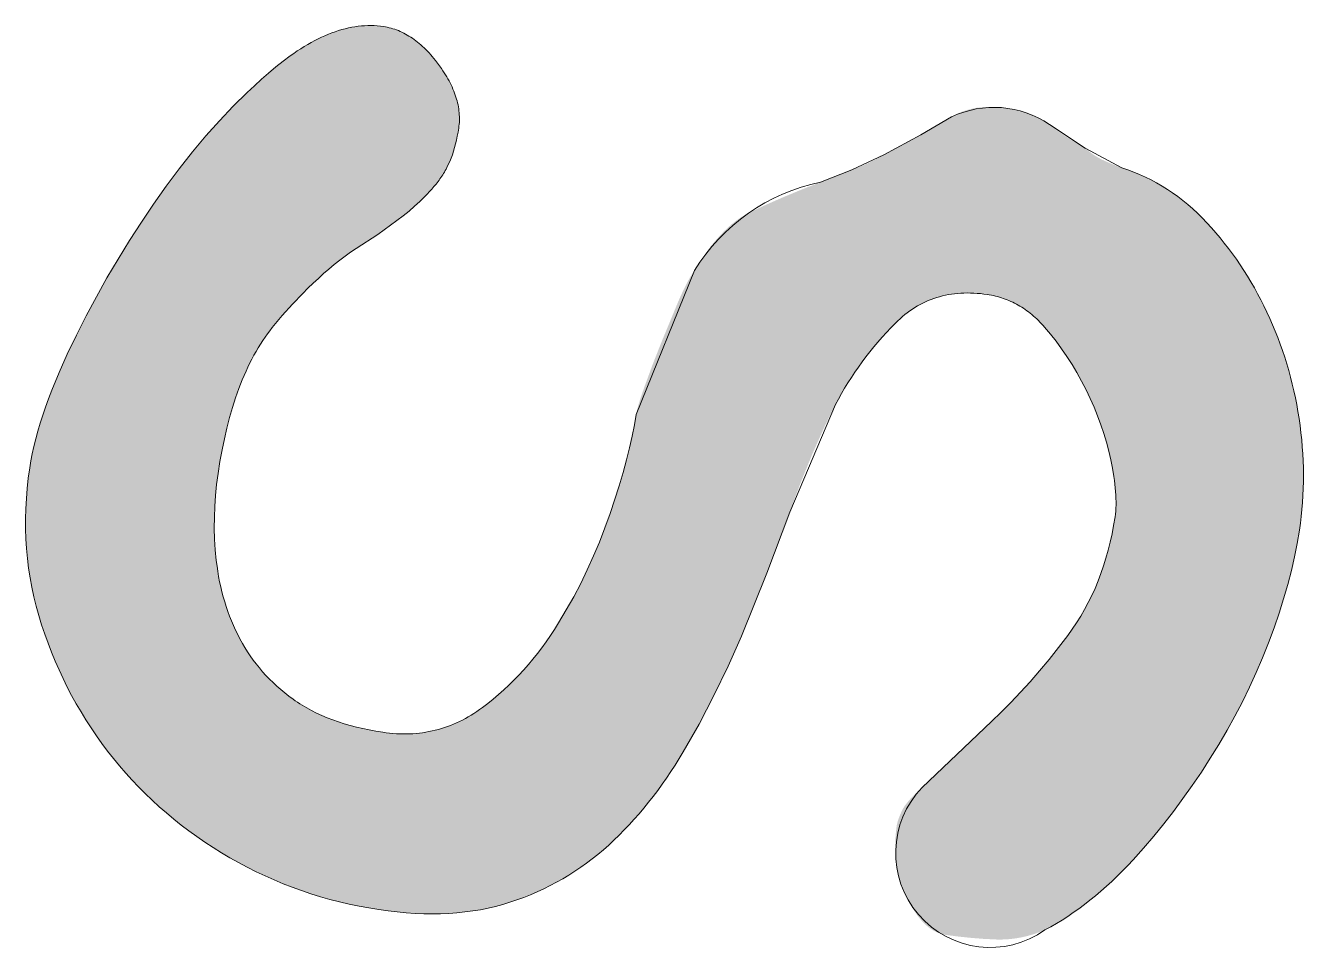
# Model space of a CAD drawing. Header units: millimetres. Extents: x 0 to 505, y 0 to 432.
# Drawn here: x 314.89 to 320.37, y 91.38 to 95.34 of the extents above; entities that cross this region are included whole.
import ezdxf

# ---------------------------------------------------------------- set-up
doc = ezdxf.new("R2010")
doc.units = ezdxf.units.MM
doc.header["$MEASUREMENT"] = 0
doc.layers.add('DEFAULT', color=4, linetype='Continuous')

msp = doc.modelspace()

# ---------------------------------------------------------------- hatches: boundary and pattern name
at = {"layer": 'DEFAULT', "extrusion": (0, 0, -1)}
msp.add_hatch(color=7, dxfattribs=at).paths.add_polyline_path([(-315.7668, 91.7675), (-315.7302, 91.7892), (-315.6944, 91.8116), (-315.6592, 91.8346), (-315.6248, 91.8583), (-315.5911, 91.8826), (-315.5581, 91.9076), (-315.5259, 91.9332), (-315.4943, 91.9595), (-315.4634, 91.9864), (-315.4333, 92.014), (-315.4039, 92.0423), (-315.3751, 92.0711), (-315.3471, 92.1007), (-315.3198, 92.1308), (-315.2932, 92.1617), (-315.2673, 92.1931), (-315.2422, 92.2252), (-315.2178, 92.2578), (-315.1942, 92.2909), (-315.1714, 92.3244), (-315.1494, 92.3585), (-315.1282, 92.393), (-315.1078, 92.4281), (-315.0881, 92.4636), (-315.0692, 92.4996), (-315.0512, 92.5361), (-315.0339, 92.5731), (-315.0173, 92.6107), (-315.0016, 92.6487), (-314.9867, 92.6872), (-314.9725, 92.7262), (-314.9591, 92.7656), (-314.9468, 92.8056), (-314.9356, 92.8458), (-314.9257, 92.8863), (-314.917, 92.9271), (-314.9096, 92.9682), (-314.9033, 93.0095), (-314.8983, 93.0512), (-314.8945, 93.0931), (-314.8919, 93.1354), (-314.8906, 93.1779), (-314.8904, 93.2207), (-314.8916, 93.2638), (-314.8939, 93.3073), (-314.8974, 93.351), (-314.9022, 93.395), (-314.9082, 93.4393), (-314.9132, 93.4692), (-314.9191, 93.5), (-314.926, 93.5314), (-314.934, 93.5636), (-314.943, 93.5966), (-314.9529, 93.6303), (-314.9639, 93.6648), (-314.9759, 93.7), (-314.9889, 93.736), (-315.0029, 93.7727), (-315.034, 93.8483), (-315.0691, 93.927), (-315.1082, 94.0086), (-315.1502, 94.0914), (-315.194, 94.1734), (-315.2396, 94.2545), (-315.2869, 94.3347), (-315.3361, 94.4141), (-315.387, 94.4927), (-315.4397, 94.5703), (-315.4941, 94.6471), (-315.5498, 94.7221), (-315.6064, 94.7939), (-315.6638, 94.8625), (-315.7221, 94.928), (-315.7813, 94.9903), (-315.8413, 95.0494), (-315.8716, 95.0778), (-315.9021, 95.1054), (-315.9329, 95.1322), (-315.9638, 95.1583), (-315.9948, 95.183), (-316.0254, 95.2059), (-316.0406, 95.2166), (-316.0558, 95.2269), (-316.0709, 95.2367), (-316.0859, 95.2461), (-316.1008, 95.255), (-316.1157, 95.2634), (-316.1305, 95.2714), (-316.1453, 95.2789), (-316.1599, 95.2859), (-316.1745, 95.2925), (-316.1891, 95.2986), (-316.2035, 95.3043), (-316.2179, 95.3095), (-316.2323, 95.3142), (-316.2465, 95.3184), (-316.2607, 95.3222), (-316.2748, 95.3256), (-316.2889, 95.3284), (-316.3028, 95.3309), (-316.3167, 95.3328), (-316.3306, 95.3343), (-316.3444, 95.3353), (-316.3581, 95.3359), (-316.3717, 95.336), (-316.3852, 95.3356), (-316.3987, 95.3348), (-316.4122, 95.3335), (-316.4255, 95.3317), (-316.4336, 95.3304), (-316.4417, 95.3288), (-316.4497, 95.3269), (-316.4576, 95.3249), (-316.4656, 95.3225), (-316.4734, 95.32), (-316.4813, 95.3172), (-316.489, 95.3142), (-316.4968, 95.3109), (-316.5045, 95.3074), (-316.5121, 95.3036), (-316.5197, 95.2996), (-316.5272, 95.2954), (-316.5347, 95.2909), (-316.5422, 95.2862), (-316.5496, 95.2813), (-316.5569, 95.2761), (-316.5642, 95.2706), (-316.5715, 95.2649), (-316.5787, 95.259), (-316.5859, 95.2529), (-316.593, 95.2465), (-316.6001, 95.2398), (-316.6071, 95.2329), (-316.6141, 95.2258), (-316.621, 95.2185), (-316.6279, 95.2109), (-316.6347, 95.203), (-316.6415, 95.1949), (-316.6482, 95.1866), (-316.6616, 95.1692), (-316.6743, 95.1514), (-316.6803, 95.1425), (-316.6861, 95.1337), (-316.6916, 95.1249), (-316.6969, 95.1161), (-316.7019, 95.1073), (-316.7067, 95.0986), (-316.7112, 95.0899), (-316.7155, 95.0812), (-316.7196, 95.0725), (-316.7234, 95.0639), (-316.7269, 95.0553), (-316.7303, 95.0467), (-316.7333, 95.0381), (-316.7362, 95.0296), (-316.7387, 95.021), (-316.7411, 95.0125), (-316.7432, 95.0041), (-316.745, 94.9956), (-316.7466, 94.9872), (-316.748, 94.9788), (-316.7491, 94.9704), (-316.7499, 94.9621), (-316.7505, 94.9538), (-316.7509, 94.9455), (-316.7511, 94.9372), (-316.7509, 94.9289), (-316.7506, 94.9207), (-316.75, 94.9125), (-316.7491, 94.9043), (-316.7481, 94.8961), (-316.7452, 94.8786), (-316.742, 94.8614), (-316.7385, 94.8448), (-316.7345, 94.8285), (-316.7303, 94.8127), (-316.7256, 94.7973), (-316.7206, 94.7823), (-316.7152, 94.7678), (-316.7095, 94.7537), (-316.7034, 94.7401), (-316.697, 94.7268), (-316.6936, 94.7204), (-316.6902, 94.714), (-316.6866, 94.7078), (-316.683, 94.7017), (-316.6793, 94.6956), (-316.6755, 94.6897), (-316.6716, 94.6839), (-316.6676, 94.6782), (-316.6635, 94.6726), (-316.6594, 94.6671), (-316.6508, 94.6563), (-316.6418, 94.6456), (-316.6326, 94.6348), (-316.623, 94.6242), (-316.6131, 94.6136), (-316.6029, 94.603), (-316.5815, 94.582), (-316.5588, 94.5611), (-316.5348, 94.5405), (-316.5096, 94.52), (-316.4014, 94.4393), (-316.391, 94.4318), (-316.3802, 94.4243), (-316.369, 94.4169), (-316.3575, 94.4095), (-316.3334, 94.395), (-316.3078, 94.3806), (-316.2843, 94.3642), (-316.2609, 94.3471), (-316.2376, 94.3293), (-316.2145, 94.311), (-316.1915, 94.2919), (-316.1687, 94.2723), (-316.146, 94.252), (-316.1235, 94.2311), (-316.1011, 94.2095), (-316.0789, 94.1873), (-316.0348, 94.141), (-315.9914, 94.0921), (-315.9485, 94.0408), (-315.9379, 94.0274), (-315.9276, 94.0136), (-315.9175, 93.9994), (-315.9075, 93.9849), (-315.8978, 93.9699), (-315.8883, 93.9546), (-315.879, 93.9388), (-315.87, 93.9227), (-315.8611, 93.9061), (-315.8525, 93.8892), (-315.844, 93.8718), (-315.8358, 93.8541), (-315.8278, 93.836), (-315.82, 93.8174), (-315.8051, 93.7792), (-315.791, 93.7393), (-315.7777, 93.6979), (-315.7653, 93.6548), (-315.7538, 93.6102), (-315.7431, 93.564), (-315.7332, 93.5161), (-315.7242, 93.4667), (-315.7161, 93.4156), (-315.7097, 93.3684), (-315.7049, 93.3212), (-315.7017, 93.2742), (-315.7, 93.2273), (-315.6998, 93.1806), (-315.7012, 93.1341), (-315.7041, 93.0877), (-315.7085, 93.0414), (-315.7114, 93.0184), (-315.7147, 92.9957), (-315.7184, 92.9733), (-315.7227, 92.9511), (-315.7274, 92.9292), (-315.7326, 92.9075), (-315.7382, 92.8862), (-315.7443, 92.865), (-315.7509, 92.8442), (-315.7579, 92.8236), (-315.7654, 92.8033), (-315.7734, 92.7832), (-315.7818, 92.7634), (-315.7907, 92.7438), (-315.8001, 92.7245), (-315.8099, 92.7055), (-315.8201, 92.6868), (-315.831, 92.6684), (-315.8423, 92.6504), (-315.8542, 92.6327), (-315.8666, 92.6154), (-315.8795, 92.5984), (-315.893, 92.5817), (-315.907, 92.5654), (-315.9215, 92.5495), (-315.9365, 92.5338), (-315.9521, 92.5186), (-315.9681, 92.5036), (-315.9848, 92.4891), (-316.0019, 92.4749), (-316.0195, 92.461), (-316.0377, 92.4475), (-316.047, 92.4409), (-316.0565, 92.4344), (-316.0661, 92.4281), (-316.0759, 92.4219), (-316.086, 92.4159), (-316.0961, 92.41), (-316.117, 92.3986), (-316.1386, 92.3877), (-316.1609, 92.3774), (-316.1838, 92.3677), (-316.2075, 92.3586), (-316.2319, 92.3499), (-316.2569, 92.3419), (-316.2827, 92.3344), (-316.3092, 92.3275), (-316.3363, 92.3211), (-316.3642, 92.3153), (-316.3928, 92.3101), (-316.4221, 92.3054), (-316.4368, 92.3034), (-316.4515, 92.3017), (-316.4661, 92.3004), (-316.4806, 92.2993), (-316.495, 92.2987), (-316.5093, 92.2984), (-316.5235, 92.2984), (-316.5376, 92.2988), (-316.5516, 92.2995), (-316.5656, 92.3006), (-316.5794, 92.302), (-316.5932, 92.3037), (-316.6069, 92.3058), (-316.6205, 92.3083), (-316.6339, 92.3111), (-316.6474, 92.3142), (-316.6607, 92.3177), (-316.6739, 92.3215), (-316.687, 92.3257), (-316.7, 92.3302), (-316.713, 92.335), (-316.7258, 92.3402), (-316.7386, 92.3458), (-316.7513, 92.3517), (-316.7639, 92.3579), (-316.7764, 92.3645), (-316.7888, 92.3714), (-316.8011, 92.3787), (-316.8133, 92.3863), (-316.8254, 92.3942), (-316.8375, 92.4025), (-316.8494, 92.4112), (-316.873, 92.4291), (-316.8962, 92.4477), (-316.919, 92.4669), (-316.9413, 92.4868), (-316.9632, 92.5073), (-316.9847, 92.5284), (-317.0057, 92.5501), (-317.0264, 92.5725), (-317.0466, 92.5955), (-317.0663, 92.6191), (-317.0857, 92.6434), (-317.1046, 92.6683), (-317.1231, 92.6938), (-317.1412, 92.72), (-317.1589, 92.7468), (-317.1761, 92.7742), (-317.2093, 92.83), (-317.2409, 92.8867), (-317.271, 92.9441), (-317.2994, 93.0024), (-317.3263, 93.0614), (-317.3515, 93.1213), (-317.3752, 93.1819), (-317.3973, 93.2434), (-317.4363, 93.3629), (-317.453, 93.4193), (-317.4679, 93.4736), (-317.481, 93.5257), (-317.4922, 93.5756), (-317.5016, 93.6233), (-317.5091, 93.6688), (-317.5099, 93.6734), (-317.5109, 93.6784), (-317.5121, 93.6838), (-317.5135, 93.6897), (-317.5168, 93.7025), (-317.521, 93.7169), (-317.5317, 93.7505), (-317.5457, 93.7903), (-317.5784, 93.8794), (-317.6154, 93.9738), (-317.6909, 94.1562), (-317.7089, 94.1962), (-317.7177, 94.2143), (-317.7262, 94.2311), (-317.7346, 94.2466), (-317.7427, 94.2608), (-317.7468, 94.2674), (-317.7508, 94.2737), (-317.7547, 94.2797), (-317.7586, 94.2854), (-317.7728, 94.3085), (-317.787, 94.3306), (-317.8013, 94.3517), (-317.8157, 94.3718), (-317.8302, 94.3909), (-317.8448, 94.409), (-317.8595, 94.426), (-317.8743, 94.4421), (-317.8817, 94.4498), (-317.8891, 94.4572), (-317.8966, 94.4644), (-317.904, 94.4713), (-317.9115, 94.4779), (-317.919, 94.4843), (-317.9266, 94.4905), (-317.9341, 94.4964), (-317.9417, 94.502), (-317.9493, 94.5074), (-317.957, 94.5126), (-317.9646, 94.5175), (-317.9723, 94.5221), (-317.98, 94.5265), (-317.9877, 94.5307), (-317.9954, 94.5346), (-318.061, 94.5653), (-318.1334, 94.5973), (-318.2129, 94.6304), (-318.4344, 94.7173), (-318.4519, 94.7239), (-318.4693, 94.7309), (-318.4865, 94.7384), (-318.5037, 94.7463), (-318.5207, 94.7545), (-318.5376, 94.7632), (-318.5544, 94.7722), (-318.7292, 94.8669), (-318.8617, 94.9441), (-318.8736, 94.9511), (-318.8796, 94.9544), (-318.8858, 94.9575), (-318.892, 94.9605), (-318.8984, 94.9633), (-318.9049, 94.9659), (-318.9114, 94.9684), (-318.9181, 94.9707), (-318.9248, 94.9729), (-318.9316, 94.975), (-318.9386, 94.9768), (-318.9456, 94.9786), (-318.9527, 94.9801), (-318.9599, 94.9815), (-318.9673, 94.9828), (-318.9747, 94.9839), (-318.9822, 94.9848), (-318.9898, 94.9856), (-318.9975, 94.9862), (-319.0053, 94.9867), (-319.0132, 94.987), (-319.0212, 94.9872), (-319.0292, 94.9872), (-319.0374, 94.9871), (-319.0457, 94.9868), (-319.0541, 94.9863), (-319.0625, 94.9857), (-319.0797, 94.984), (-319.0973, 94.9816), (-319.1119, 94.9793), (-319.1261, 94.9766), (-319.1398, 94.9737), (-319.1532, 94.9706), (-319.1661, 94.9672), (-319.1786, 94.9635), (-319.1907, 94.9596), (-319.2024, 94.9554), (-319.2136, 94.9509), (-319.2191, 94.9486), (-319.2245, 94.9462), (-319.2297, 94.9437), (-319.2349, 94.9411), (-319.2399, 94.9385), (-319.2449, 94.9359), (-319.2497, 94.9331), (-319.2545, 94.9303), (-319.2591, 94.9274), (-319.2637, 94.9245), (-319.2681, 94.9214), (-319.2724, 94.9183), (-319.2766, 94.9152), (-319.2807, 94.912), (-319.2973, 94.8989), (-319.3146, 94.886), (-319.3328, 94.8732), (-319.3516, 94.8604), (-319.3713, 94.8477), (-319.3917, 94.8351), (-319.413, 94.8226), (-319.435, 94.8101), (-319.443, 94.8031), (-319.4511, 94.7964), (-319.4593, 94.7901), (-319.4675, 94.7842), (-319.4757, 94.7786), (-319.484, 94.7734), (-319.4882, 94.7709), (-319.4924, 94.7685), (-319.4965, 94.7663), (-319.5007, 94.7641), (-319.5095, 94.7597), (-319.5191, 94.7553), (-319.5404, 94.746), (-319.5646, 94.7363), (-319.5919, 94.7261), (-319.6176, 94.7173), (-319.643, 94.7077), (-319.668, 94.6973), (-319.6926, 94.6861), (-319.7168, 94.6741), (-319.7406, 94.6614), (-319.764, 94.6478), (-319.787, 94.6335), (-319.8095, 94.6183), (-319.8317, 94.6024), (-319.8535, 94.5857), (-319.8749, 94.5682), (-319.8958, 94.5499), (-319.9164, 94.5308), (-319.9366, 94.5109), (-319.9563, 94.4902), (-319.9756, 94.469), (-319.9945, 94.4474), (-320.013, 94.4254), (-320.031, 94.4031), (-320.0486, 94.3804), (-320.0658, 94.3573), (-320.0826, 94.3339), (-320.0989, 94.3101), (-320.1147, 94.286), (-320.1302, 94.2614), (-320.1452, 94.2366), (-320.1598, 94.2113), (-320.1739, 94.1857), (-320.1877, 94.1598), (-320.2009, 94.1335), (-320.2138, 94.1068), (-320.2262, 94.0798), (-320.2381, 94.0527), (-320.2495, 94.0253), (-320.2604, 93.9977), (-320.2708, 93.9699), (-320.2807, 93.9419), (-320.2901, 93.9137), (-320.2989, 93.8853), (-320.3073, 93.8567), (-320.3152, 93.8279), (-320.3225, 93.7988), (-320.3294, 93.7696), (-320.3357, 93.7401), (-320.3416, 93.7104), (-320.3469, 93.6806), (-320.3517, 93.6505), (-320.356, 93.6203), (-320.3597, 93.5902), (-320.3629, 93.5601), (-320.3655, 93.53), (-320.3675, 93.5), (-320.369, 93.47), (-320.37, 93.4401), (-320.3703, 93.4101), (-320.3701, 93.3803), (-320.3693, 93.3504), (-320.368, 93.3206), (-320.3661, 93.2908), (-320.3637, 93.2611), (-320.3607, 93.2314), (-320.3571, 93.2017), (-320.3529, 93.172), (-320.3435, 93.1153), (-320.332, 93.0575), (-320.3185, 92.9987), (-320.303, 92.9389), (-320.2854, 92.8781), (-320.2658, 92.8162), (-320.2441, 92.7533), (-320.2204, 92.6894), (-320.1948, 92.6253), (-320.1677, 92.5618), (-320.1389, 92.4989), (-320.1085, 92.4367), (-320.0766, 92.3751), (-320.043, 92.314), (-320.0078, 92.2536), (-319.9709, 92.1939), (-319.9328, 92.135), (-319.8938, 92.0775), (-319.8538, 92.0212), (-319.8129, 91.9662), (-319.771, 91.9125), (-319.7282, 91.86), (-319.6845, 91.8089), (-319.6398, 91.759), (-319.6172, 91.7347), (-319.5944, 91.7112), (-319.5714, 91.6884), (-319.5484, 91.6663), (-319.5252, 91.645), (-319.5019, 91.6243), (-319.4785, 91.6044), (-319.4549, 91.5853), (-319.4313, 91.5668), (-319.4075, 91.5491), (-319.3835, 91.5321), (-319.3595, 91.5159), (-319.3353, 91.5003), (-319.311, 91.4855), (-319.2865, 91.4715), (-319.262, 91.4581), (-319.249, 91.4527), (-319.236, 91.4477), (-319.2229, 91.443), (-319.2098, 91.4387), (-319.1967, 91.4348), (-319.1835, 91.4313), (-319.1703, 91.4282), (-319.1571, 91.4254), (-319.1438, 91.423), (-319.1305, 91.421), (-319.1172, 91.4194), (-319.1038, 91.4181), (-319.0904, 91.4173), (-319.077, 91.4168), (-319.0635, 91.4167), (-319.05, 91.417), (-318.9959, 91.4198), (-318.9421, 91.4241), (-318.8885, 91.4298), (-318.8352, 91.4369), (-318.8322, 91.4374), (-318.8293, 91.438), (-318.8263, 91.4386), (-318.8234, 91.4392), (-318.8205, 91.44), (-318.8176, 91.4407), (-318.8147, 91.4416), (-318.8118, 91.4425), (-318.809, 91.4435), (-318.8061, 91.4445), (-318.8033, 91.4457), (-318.8005, 91.4468), (-318.7976, 91.4481), (-318.7948, 91.4494), (-318.7921, 91.4507), (-318.7893, 91.4521), (-318.7865, 91.4536), (-318.7838, 91.4552), (-318.7811, 91.4568), (-318.7783, 91.4585), (-318.7756, 91.4602), (-318.7729, 91.462), (-318.7702, 91.4639), (-318.7676, 91.4658), (-318.7623, 91.4698), (-318.757, 91.4741), (-318.7518, 91.4787), (-318.7467, 91.4835), (-318.7416, 91.4886), (-318.7365, 91.4939), (-318.7315, 91.4994), (-318.7266, 91.5052), (-318.7217, 91.5113), (-318.7168, 91.5176), (-318.712, 91.5242), (-318.7072, 91.531), (-318.7025, 91.538), (-318.6979, 91.5454), (-318.6933, 91.5529), (-318.6887, 91.5608), (-318.6842, 91.5688), (-318.6797, 91.5772), (-318.671, 91.5946), (-318.6667, 91.6036), (-318.6627, 91.6126), (-318.6588, 91.6217), (-318.6551, 91.6309), (-318.6516, 91.6401), (-318.6482, 91.6493), (-318.6451, 91.6586), (-318.6421, 91.6679), (-318.6394, 91.6772), (-318.6368, 91.6866), (-318.6344, 91.6961), (-318.6321, 91.7055), (-318.6301, 91.7151), (-318.6282, 91.7246), (-318.6266, 91.7342), (-318.6251, 91.7439), (-318.6238, 91.7536), (-318.6226, 91.7633), (-318.6217, 91.7731), (-318.6209, 91.7829), (-318.6204, 91.7927), (-318.62, 91.8026), (-318.6198, 91.8126), (-318.6197, 91.8226), (-318.6199, 91.8326), (-318.6202, 91.8426), (-318.6208, 91.8528), (-318.6215, 91.8629), (-318.6234, 91.8833), (-318.6261, 91.904), (-318.6266, 91.907), (-318.6273, 91.9102), (-318.628, 91.9135), (-318.6288, 91.9169), (-318.6298, 91.9205), (-318.6309, 91.9241), (-318.632, 91.9279), (-318.6333, 91.9318), (-318.6362, 91.9399), (-318.6396, 91.9486), (-318.6435, 91.9577), (-318.649, 91.9698), (-318.6503, 91.9724), (-318.6516, 91.975), (-318.6531, 91.9777), (-318.6547, 91.9804), (-318.6564, 91.9831), (-318.6581, 91.9859), (-318.66, 91.9887), (-318.6641, 91.9945), (-318.6686, 92.0004), (-318.6734, 92.0065), (-318.6787, 92.0128), (-318.6844, 92.0192), (-318.6905, 92.0258), (-318.697, 92.0326), (-318.704, 92.0396), (-318.719, 92.0541), (-319.032, 92.352), (-319.0741, 92.392), (-319.1158, 92.4337), (-319.1572, 92.4772), (-319.1983, 92.5224), (-319.239, 92.5694), (-319.2795, 92.6181), (-319.3196, 92.6686), (-319.3594, 92.7208), (-319.3789, 92.7477), (-319.3974, 92.7752), (-319.415, 92.8034), (-319.4317, 92.8323), (-319.4475, 92.8618), (-319.4624, 92.8919), (-319.4765, 92.9227), (-319.4896, 92.9542), (-319.5018, 92.9863), (-319.5132, 93.0191), (-319.5236, 93.0525), (-319.5331, 93.0866), (-319.5418, 93.1213), (-319.5495, 93.1566), (-319.5564, 93.1926), (-319.5624, 93.2293), (-319.564, 93.2413), (-319.5652, 93.2539), (-319.5661, 93.2668), (-319.5666, 93.2802), (-319.5667, 93.294), (-319.5665, 93.3082), (-319.5659, 93.3229), (-319.565, 93.338), (-319.5636, 93.3535), (-319.562, 93.3694), (-319.5599, 93.3858), (-319.5575, 93.4026), (-319.5517, 93.4375), (-319.5443, 93.4741), (-319.5357, 93.5116), (-319.5258, 93.5492), (-319.5144, 93.5867), (-319.5018, 93.6243), (-319.4878, 93.6618), (-319.4725, 93.6994), (-319.4559, 93.7369), (-319.4379, 93.7745), (-319.4188, 93.8116), (-319.3988, 93.8477), (-319.3779, 93.8829), (-319.3562, 93.917), (-319.3335, 93.9501), (-319.3099, 93.9821), (-319.2854, 94.0132), (-319.26, 94.0432), (-319.2535, 94.0505), (-319.247, 94.0576), (-319.2403, 94.0645), (-319.2336, 94.0713), (-319.2268, 94.0778), (-319.2199, 94.0842), (-319.2129, 94.0903), (-319.2059, 94.0963), (-319.1988, 94.1021), (-319.1916, 94.1077), (-319.1844, 94.1131), (-319.177, 94.1183), (-319.1696, 94.1234), (-319.1621, 94.1282), (-319.1546, 94.1328), (-319.1469, 94.1373), (-319.1392, 94.1416), (-319.1314, 94.1456), (-319.1236, 94.1495), (-319.1156, 94.1532), (-319.1076, 94.1567), (-319.0995, 94.1601), (-319.0914, 94.1632), (-319.0831, 94.1661), (-319.0748, 94.1689), (-319.0664, 94.1714), (-319.0579, 94.1738), (-319.0494, 94.176), (-319.0408, 94.178), (-319.0321, 94.1798), (-319.0233, 94.1814), (-319.0145, 94.1828), (-318.9997, 94.1848), (-318.9852, 94.1865), (-318.9708, 94.1877), (-318.9565, 94.1886), (-318.9424, 94.1891), (-318.9285, 94.1893), (-318.9147, 94.189), (-318.9011, 94.1884), (-318.8876, 94.1874), (-318.8743, 94.186), (-318.8611, 94.1842), (-318.8481, 94.1821), (-318.8352, 94.1795), (-318.8225, 94.1766), (-318.81, 94.1734), (-318.7976, 94.1697), (-318.7854, 94.1657), (-318.7733, 94.1612), (-318.7614, 94.1565), (-318.7496, 94.1513), (-318.738, 94.1457), (-318.7266, 94.1398), (-318.7153, 94.1335), (-318.7042, 94.1268), (-318.6932, 94.1198), (-318.6824, 94.1123), (-318.6717, 94.1045), (-318.6612, 94.0963), (-318.6509, 94.0877), (-318.6407, 94.0788), (-318.6307, 94.0695), (-318.6208, 94.0598), (-318.6014, 94.0399), (-318.5825, 94.0197), (-318.564, 93.9993), (-318.5459, 93.9786), (-318.5283, 93.9577), (-318.5111, 93.9366), (-318.4943, 93.9151), (-318.478, 93.8935), (-318.4621, 93.8715), (-318.4467, 93.8494), (-318.4317, 93.8269), (-318.4171, 93.8042), (-318.4029, 93.7813), (-318.3892, 93.7581), (-318.3759, 93.7346), (-318.363, 93.7109), (-318.3375, 93.6594), (-318.3122, 93.6062), (-318.2626, 93.4944), (-318.2142, 93.3756), (-318.1672, 93.2497), (-318.069, 92.9875), (-317.9606, 92.7177), (-317.9032, 92.5885), (-317.8424, 92.4629), (-317.7784, 92.3407), (-317.7111, 92.2221), (-317.676, 92.1647), (-317.6579, 92.1368), (-317.6394, 92.1094), (-317.6206, 92.0826), (-317.6015, 92.0563), (-317.582, 92.0305), (-317.5622, 92.0052), (-317.542, 91.9804), (-317.5215, 91.9562), (-317.5007, 91.9325), (-317.4795, 91.9093), (-317.4579, 91.8867), (-317.436, 91.8646), (-317.4138, 91.8429), (-317.3912, 91.8219), (-317.3682, 91.8014), (-317.3447, 91.7816), (-317.3208, 91.7626), (-317.2963, 91.7442), (-317.2715, 91.7264), (-317.2461, 91.7094), (-317.2203, 91.693), (-317.194, 91.6773), (-317.1673, 91.6623), (-317.1401, 91.648), (-317.1124, 91.6343), (-317.0843, 91.6214), (-317.0557, 91.6091), (-317.0266, 91.5975), (-316.9971, 91.5865), (-316.9671, 91.5763), (-316.9365, 91.567), (-316.9054, 91.5586), (-316.8736, 91.5512), (-316.8413, 91.5448), (-316.8083, 91.5394), (-316.7747, 91.535), (-316.7405, 91.5315), (-316.7058, 91.5291), (-316.6704, 91.5276), (-316.6344, 91.5271), (-316.5977, 91.5276), (-316.5605, 91.5291), (-316.5227, 91.5316), (-316.4842, 91.5351), (-316.4452, 91.5396), (-316.4055, 91.5451), (-316.3628, 91.552), (-316.3204, 91.5598), (-316.2784, 91.5685), (-316.2368, 91.5782), (-316.1955, 91.5888), (-316.1547, 91.6004), (-316.1142, 91.6129), (-316.0741, 91.6264), (-316.0343, 91.6407), (-315.995, 91.656), (-315.956, 91.6723), (-315.9174, 91.6895), (-315.8792, 91.7076), (-315.8413, 91.7266), (-315.8038, 91.7466)], flags=0)

# ---------------------------------------------------------------- linework, layer by layer
at = {"layer": 'DEFAULT', "color": 7, "lineweight": 0}
msp.add_lwpolyline([(315.7668, 91.7675), (315.7302, 91.7892), (315.6944, 91.8116), (315.6592, 91.8346), (315.6248, 91.8583), (315.5911, 91.8826), (315.5581, 91.9076), (315.5259, 91.9332), (315.4943, 91.9595), (315.4634, 91.9864), (315.4333, 92.014), (315.4039, 92.0423), (315.3751, 92.0711), (315.3471, 92.1007), (315.3198, 92.1308), (315.2932, 92.1617), (315.2673, 92.1931), (315.2422, 92.2252), (315.2178, 92.2578), (315.1942, 92.2909), (315.1714, 92.3244), (315.1494, 92.3585), (315.1282, 92.393), (315.1078, 92.4281), (315.0881, 92.4636), (315.0692, 92.4996), (315.0512, 92.5361), (315.0339, 92.5731), (315.0173, 92.6107), (315.0016, 92.6487), (314.9867, 92.6872), (314.9725, 92.7262), (314.9591, 92.7656), (314.9468, 92.8056), (314.9356, 92.8458), (314.9257, 92.8863), (314.917, 92.9271), (314.9096, 92.9682), (314.9033, 93.0095), (314.8983, 93.0512), (314.8945, 93.0931), (314.8919, 93.1354), (314.8906, 93.1779), (314.8904, 93.2207), (314.8916, 93.2638), (314.8939, 93.3073), (314.8974, 93.351), (314.9022, 93.395), (314.9082, 93.4393), (314.9132, 93.4692), (314.9191, 93.5), (314.926, 93.5314), (314.934, 93.5636), (314.943, 93.5966), (314.9529, 93.6303), (314.9639, 93.6648), (314.9759, 93.7), (314.9889, 93.736), (315.0029, 93.7727), (315.034, 93.8483), (315.0691, 93.927), (315.1082, 94.0086), (315.1502, 94.0914), (315.194, 94.1734), (315.2396, 94.2545), (315.2869, 94.3347), (315.3361, 94.4141), (315.387, 94.4927), (315.4397, 94.5703), (315.4941, 94.6471), (315.5498, 94.7221), (315.6064, 94.7939), (315.6638, 94.8625), (315.7221, 94.928), (315.7813, 94.9903), (315.8413, 95.0494), (315.8716, 95.0778), (315.9021, 95.1054), (315.9329, 95.1322), (315.9638, 95.1583), (315.9948, 95.183), (316.0254, 95.2059), (316.0406, 95.2166), (316.0558, 95.2269), (316.0709, 95.2367), (316.0859, 95.2461), (316.1008, 95.255), (316.1157, 95.2634), (316.1305, 95.2714), (316.1453, 95.2789), (316.1599, 95.2859), (316.1745, 95.2925), (316.1891, 95.2986), (316.2035, 95.3043), (316.2179, 95.3095), (316.2323, 95.3142), (316.2465, 95.3184), (316.2607, 95.3222), (316.2748, 95.3256), (316.2889, 95.3284), (316.3028, 95.3309), (316.3167, 95.3328), (316.3306, 95.3343), (316.3444, 95.3353), (316.3581, 95.3359), (316.3717, 95.336), (316.3852, 95.3356), (316.3987, 95.3348), (316.4122, 95.3335), (316.4255, 95.3317), (316.4336, 95.3304), (316.4417, 95.3288), (316.4497, 95.3269), (316.4576, 95.3249), (316.4656, 95.3225), (316.4734, 95.32), (316.4813, 95.3172), (316.489, 95.3142), (316.4968, 95.3109), (316.5045, 95.3074), (316.5121, 95.3036), (316.5197, 95.2996), (316.5272, 95.2954), (316.5347, 95.2909), (316.5422, 95.2862), (316.5496, 95.2813), (316.5569, 95.2761), (316.5642, 95.2706), (316.5715, 95.2649), (316.5787, 95.259), (316.5859, 95.2529), (316.593, 95.2465), (316.6001, 95.2398), (316.6071, 95.2329), (316.6141, 95.2258), (316.621, 95.2185), (316.6279, 95.2109), (316.6347, 95.203), (316.6415, 95.1949), (316.6482, 95.1866), (316.6616, 95.1692), (316.6743, 95.1514), (316.6803, 95.1425), (316.6861, 95.1337), (316.6916, 95.1249), (316.6969, 95.1161), (316.7019, 95.1073), (316.7067, 95.0986), (316.7112, 95.0899), (316.7155, 95.0812), (316.7196, 95.0725), (316.7234, 95.0639), (316.7269, 95.0553), (316.7303, 95.0467), (316.7333, 95.0381), (316.7362, 95.0296), (316.7387, 95.021), (316.7411, 95.0125), (316.7432, 95.0041), (316.745, 94.9956), (316.7466, 94.9872), (316.748, 94.9788), (316.7491, 94.9704), (316.7499, 94.9621), (316.7505, 94.9538), (316.7509, 94.9455), (316.7511, 94.9372), (316.7509, 94.9289), (316.7506, 94.9207), (316.75, 94.9125), (316.7491, 94.9043), (316.7481, 94.8961), (316.7452, 94.8786), (316.742, 94.8614), (316.7385, 94.8448), (316.7345, 94.8285), (316.7303, 94.8127), (316.7256, 94.7973), (316.7206, 94.7823), (316.7152, 94.7678), (316.7095, 94.7537), (316.7034, 94.7401), (316.697, 94.7268), (316.6936, 94.7204), (316.6902, 94.714), (316.6866, 94.7078), (316.683, 94.7017), (316.6793, 94.6956), (316.6755, 94.6897), (316.6716, 94.6839), (316.6676, 94.6782), (316.6635, 94.6726), (316.6594, 94.6671), (316.6508, 94.6563), (316.6418, 94.6456), (316.6326, 94.6348), (316.623, 94.6242), (316.6131, 94.6136), (316.6029, 94.603), (316.5815, 94.582), (316.5588, 94.5611), (316.5348, 94.5405), (316.5096, 94.52), (316.4014, 94.4393), (316.3078, 94.3806), (316.2843, 94.3642), (316.2609, 94.3471), (316.2376, 94.3293), (316.2145, 94.311), (316.1915, 94.2919), (316.1687, 94.2723), (316.146, 94.252), (316.1235, 94.2311), (316.1011, 94.2095), (316.0789, 94.1873), (316.0348, 94.141), (315.9914, 94.0921), (315.9485, 94.0408), (315.9379, 94.0274), (315.9276, 94.0136), (315.9175, 93.9994), (315.9075, 93.9849), (315.8978, 93.9699), (315.8883, 93.9546), (315.879, 93.9388), (315.87, 93.9227), (315.8611, 93.9061), (315.8525, 93.8892), (315.844, 93.8718), (315.8358, 93.8541), (315.8278, 93.836), (315.82, 93.8174), (315.8051, 93.7792), (315.791, 93.7393), (315.7777, 93.6979), (315.7653, 93.6548), (315.7538, 93.6102), (315.7431, 93.564), (315.7332, 93.5161), (315.7242, 93.4667), (315.7161, 93.4156), (315.7097, 93.3684), (315.7049, 93.3212), (315.7017, 93.2742), (315.7, 93.2273), (315.6998, 93.1806), (315.7012, 93.1341), (315.7041, 93.0877), (315.7085, 93.0414), (315.7114, 93.0184), (315.7147, 92.9957), (315.7184, 92.9733), (315.7227, 92.9511), (315.7274, 92.9292), (315.7326, 92.9075), (315.7382, 92.8862), (315.7443, 92.865), (315.7509, 92.8442), (315.7579, 92.8236), (315.7654, 92.8033), (315.7734, 92.7832), (315.7818, 92.7634), (315.7907, 92.7438), (315.8001, 92.7245), (315.8099, 92.7055), (315.8201, 92.6868), (315.831, 92.6684), (315.8423, 92.6504), (315.8542, 92.6327), (315.8666, 92.6154), (315.8795, 92.5984), (315.893, 92.5817), (315.907, 92.5654), (315.9215, 92.5495), (315.9365, 92.5338), (315.9521, 92.5186), (315.9681, 92.5036), (315.9848, 92.4891), (316.0019, 92.4749), (316.0195, 92.461), (316.0377, 92.4475), (316.047, 92.4409), (316.0565, 92.4344), (316.0661, 92.4281), (316.0759, 92.4219), (316.086, 92.4159), (316.0961, 92.41), (316.117, 92.3986), (316.1386, 92.3877), (316.1609, 92.3774), (316.1838, 92.3677), (316.2075, 92.3586), (316.2319, 92.3499), (316.2569, 92.3419), (316.2827, 92.3344), (316.3092, 92.3275), (316.3363, 92.3211), (316.3642, 92.3153), (316.3928, 92.3101), (316.4221, 92.3054), (316.4368, 92.3034), (316.4515, 92.3017), (316.4661, 92.3004), (316.4806, 92.2993), (316.495, 92.2987), (316.5093, 92.2984), (316.5235, 92.2984), (316.5376, 92.2988), (316.5516, 92.2995), (316.5656, 92.3006), (316.5794, 92.302), (316.5932, 92.3037), (316.6069, 92.3058), (316.6205, 92.3083), (316.6339, 92.3111), (316.6474, 92.3142), (316.6607, 92.3177), (316.6739, 92.3215), (316.687, 92.3257), (316.7, 92.3302), (316.713, 92.335), (316.7258, 92.3402), (316.7386, 92.3458), (316.7513, 92.3517), (316.7639, 92.3579), (316.7764, 92.3645), (316.7888, 92.3714), (316.8011, 92.3787), (316.8133, 92.3863), (316.8254, 92.3942), (316.8375, 92.4025), (316.8494, 92.4112), (316.873, 92.4291), (316.8962, 92.4477), (316.919, 92.4669), (316.9413, 92.4868), (316.9632, 92.5073), (316.9847, 92.5284), (317.0057, 92.5501), (317.0264, 92.5725), (317.0466, 92.5955), (317.0663, 92.6191), (317.0857, 92.6434), (317.1046, 92.6683), (317.1231, 92.6938), (317.1412, 92.72), (317.1589, 92.7468), (317.1761, 92.7742), (317.2093, 92.83), (317.2409, 92.8867), (317.271, 92.9441), (317.2994, 93.0024), (317.3263, 93.0614), (317.3515, 93.1213), (317.3752, 93.1819), (317.3973, 93.2434), (317.4363, 93.3629), (317.453, 93.4193), (317.4679, 93.4736), (317.481, 93.5257), (317.4922, 93.5756), (317.5016, 93.6233), (317.5091, 93.6688), (317.7586, 94.2854, -0.206171), (318.2994, 94.6647), (318.4344, 94.7173), (318.5711, 94.7816), (318.7292, 94.8669), (318.8617, 94.9441, -0.266511), (319.2807, 94.912), (319.435, 94.8101), (319.5919, 94.7261), (319.6176, 94.7173), (319.643, 94.7077), (319.668, 94.6973), (319.6926, 94.6861), (319.7168, 94.6741), (319.7406, 94.6614), (319.764, 94.6478), (319.787, 94.6335), (319.8095, 94.6183), (319.8317, 94.6024), (319.8535, 94.5857), (319.8749, 94.5682), (319.8958, 94.5499), (319.9164, 94.5308), (319.9366, 94.5109), (319.9563, 94.4902), (319.9756, 94.469), (319.9945, 94.4474), (320.013, 94.4254), (320.031, 94.4031), (320.0486, 94.3804), (320.0658, 94.3573), (320.0826, 94.3339), (320.0989, 94.3101), (320.1147, 94.286), (320.1302, 94.2614), (320.1452, 94.2366), (320.1598, 94.2113), (320.1739, 94.1857), (320.1877, 94.1598), (320.2009, 94.1335), (320.2138, 94.1068), (320.2262, 94.0798), (320.2381, 94.0527), (320.2495, 94.0253), (320.2604, 93.9977), (320.2708, 93.9699), (320.2807, 93.9419), (320.2901, 93.9137), (320.2989, 93.8853), (320.3073, 93.8567), (320.3152, 93.8279), (320.3225, 93.7988), (320.3294, 93.7696), (320.3357, 93.7401), (320.3416, 93.7104), (320.3469, 93.6806), (320.3517, 93.6505), (320.356, 93.6203), (320.3597, 93.5902), (320.3629, 93.5601), (320.3655, 93.53), (320.3675, 93.5), (320.369, 93.47), (320.37, 93.4401), (320.3703, 93.4101), (320.3701, 93.3803), (320.3693, 93.3504), (320.368, 93.3206), (320.3661, 93.2908), (320.3637, 93.2611), (320.3607, 93.2314), (320.3571, 93.2017), (320.3529, 93.172), (320.3435, 93.1153), (320.332, 93.0575), (320.3185, 92.9987), (320.303, 92.9389), (320.2854, 92.8781), (320.2658, 92.8162), (320.2441, 92.7533), (320.2204, 92.6894), (320.1948, 92.6253), (320.1677, 92.5618), (320.1389, 92.4989), (320.1085, 92.4367), (320.0766, 92.3751), (320.043, 92.314), (320.0078, 92.2536), (319.9709, 92.1939), (319.9328, 92.135), (319.8938, 92.0775), (319.8538, 92.0212), (319.8129, 91.9662), (319.771, 91.9125), (319.7282, 91.86), (319.6845, 91.8089), (319.6398, 91.759), (319.6172, 91.7347), (319.5944, 91.7112), (319.5714, 91.6884), (319.5484, 91.6663), (319.5252, 91.645), (319.5019, 91.6243), (319.4785, 91.6044), (319.4549, 91.5853), (319.4313, 91.5668), (319.4075, 91.5491), (319.3835, 91.5321), (319.3595, 91.5159), (319.3353, 91.5003), (319.311, 91.4855), (319.2865, 91.4715), (319.262, 91.4581, -0.912704), (318.7358, 92.0694), (319.032, 92.352), (319.0741, 92.392), (319.1158, 92.4337), (319.1572, 92.4772), (319.1983, 92.5224), (319.239, 92.5694), (319.2795, 92.6181), (319.3196, 92.6686), (319.3594, 92.7208), (319.3789, 92.7477), (319.3974, 92.7752), (319.415, 92.8034), (319.4317, 92.8323), (319.4475, 92.8618), (319.4624, 92.8919), (319.4765, 92.9227), (319.4896, 92.9542), (319.5018, 92.9863), (319.5132, 93.0191), (319.5236, 93.0525), (319.5331, 93.0866), (319.5418, 93.1213), (319.5495, 93.1566), (319.5564, 93.1926), (319.5624, 93.2293), (319.564, 93.2413), (319.5652, 93.2539), (319.5661, 93.2668), (319.5666, 93.2802), (319.5667, 93.294), (319.5665, 93.3082), (319.5659, 93.3229), (319.565, 93.338), (319.5636, 93.3535), (319.562, 93.3694), (319.5599, 93.3858), (319.5575, 93.4026), (319.5517, 93.4375), (319.5443, 93.4741), (319.5357, 93.5116), (319.5258, 93.5492), (319.5144, 93.5867), (319.5018, 93.6243), (319.4878, 93.6618), (319.4725, 93.6994), (319.4559, 93.7369), (319.4379, 93.7745), (319.4188, 93.8116), (319.3988, 93.8477), (319.3779, 93.8829), (319.3562, 93.917), (319.3335, 93.9501), (319.3099, 93.9821), (319.2854, 94.0132), (319.26, 94.0432), (319.2535, 94.0505), (319.247, 94.0576), (319.2403, 94.0645), (319.2336, 94.0713), (319.2268, 94.0778), (319.2199, 94.0842), (319.2129, 94.0903), (319.2059, 94.0963), (319.1988, 94.1021), (319.1916, 94.1077), (319.1844, 94.1131), (319.177, 94.1183), (319.1696, 94.1234), (319.1621, 94.1282), (319.1546, 94.1328), (319.1469, 94.1373), (319.1392, 94.1416), (319.1314, 94.1456), (319.1236, 94.1495), (319.1156, 94.1532), (319.1076, 94.1567), (319.0995, 94.1601), (319.0914, 94.1632), (319.0831, 94.1661), (319.0748, 94.1689), (319.0664, 94.1714), (319.0579, 94.1738), (319.0494, 94.176), (319.0408, 94.178), (319.0321, 94.1798), (319.0233, 94.1814), (319.0145, 94.1828), (318.9997, 94.1848), (318.9852, 94.1865), (318.9708, 94.1877), (318.9565, 94.1886), (318.9424, 94.1891), (318.9285, 94.1893), (318.9147, 94.189), (318.9011, 94.1884), (318.8876, 94.1874), (318.8743, 94.186), (318.8611, 94.1842), (318.8481, 94.1821), (318.8352, 94.1795), (318.8225, 94.1766), (318.81, 94.1734), (318.7976, 94.1697), (318.7854, 94.1657), (318.7733, 94.1612), (318.7614, 94.1565), (318.7496, 94.1513), (318.738, 94.1457), (318.7266, 94.1398), (318.7153, 94.1335), (318.7042, 94.1268), (318.6932, 94.1198), (318.6824, 94.1123), (318.6717, 94.1045), (318.6612, 94.0963), (318.6509, 94.0877), (318.6407, 94.0788), (318.6307, 94.0695), (318.6208, 94.0598), (318.6014, 94.0399), (318.5825, 94.0197), (318.564, 93.9993), (318.5459, 93.9786), (318.5283, 93.9577), (318.5111, 93.9366), (318.4943, 93.9151), (318.478, 93.8935), (318.4621, 93.8715), (318.4467, 93.8494), (318.4317, 93.8269), (318.4171, 93.8042), (318.4029, 93.7813), (318.3892, 93.7581), (318.3759, 93.7346), (318.363, 93.7109), (318.1672, 93.2497), (318.069, 92.9875), (317.9606, 92.7177), (317.9032, 92.5885), (317.8424, 92.4629), (317.7784, 92.3407), (317.7111, 92.2221), (317.676, 92.1647), (317.6579, 92.1368), (317.6394, 92.1094), (317.6206, 92.0826), (317.6015, 92.0563), (317.582, 92.0305), (317.5622, 92.0052), (317.542, 91.9804), (317.5215, 91.9562), (317.5007, 91.9325), (317.4795, 91.9093), (317.4579, 91.8867), (317.436, 91.8646), (317.4138, 91.8429), (317.3912, 91.8219), (317.3682, 91.8014), (317.3447, 91.7816), (317.3208, 91.7626), (317.2963, 91.7442), (317.2715, 91.7264), (317.2461, 91.7094), (317.2203, 91.693), (317.194, 91.6773), (317.1673, 91.6623), (317.1401, 91.648), (317.1124, 91.6343), (317.0843, 91.6214), (317.0557, 91.6091), (317.0266, 91.5975), (316.9971, 91.5865), (316.9671, 91.5763), (316.9365, 91.567), (316.9054, 91.5586), (316.8736, 91.5512), (316.8413, 91.5448), (316.8083, 91.5394), (316.7747, 91.535), (316.7405, 91.5315), (316.7058, 91.5291), (316.6704, 91.5276), (316.6344, 91.5271), (316.5977, 91.5276), (316.5605, 91.5291), (316.5227, 91.5316), (316.4842, 91.5351), (316.4452, 91.5396), (316.4055, 91.5451), (316.3628, 91.552), (316.3204, 91.5598), (316.2784, 91.5685), (316.2368, 91.5782), (316.1955, 91.5888), (316.1547, 91.6004), (316.1142, 91.6129), (316.0741, 91.6264), (316.0343, 91.6407), (315.995, 91.656), (315.956, 91.6723), (315.9174, 91.6895), (315.8792, 91.7076), (315.8413, 91.7266), (315.8038, 91.7466)], format="xyb", close=True, dxfattribs=at)

doc.saveas('drawing.dxf')
